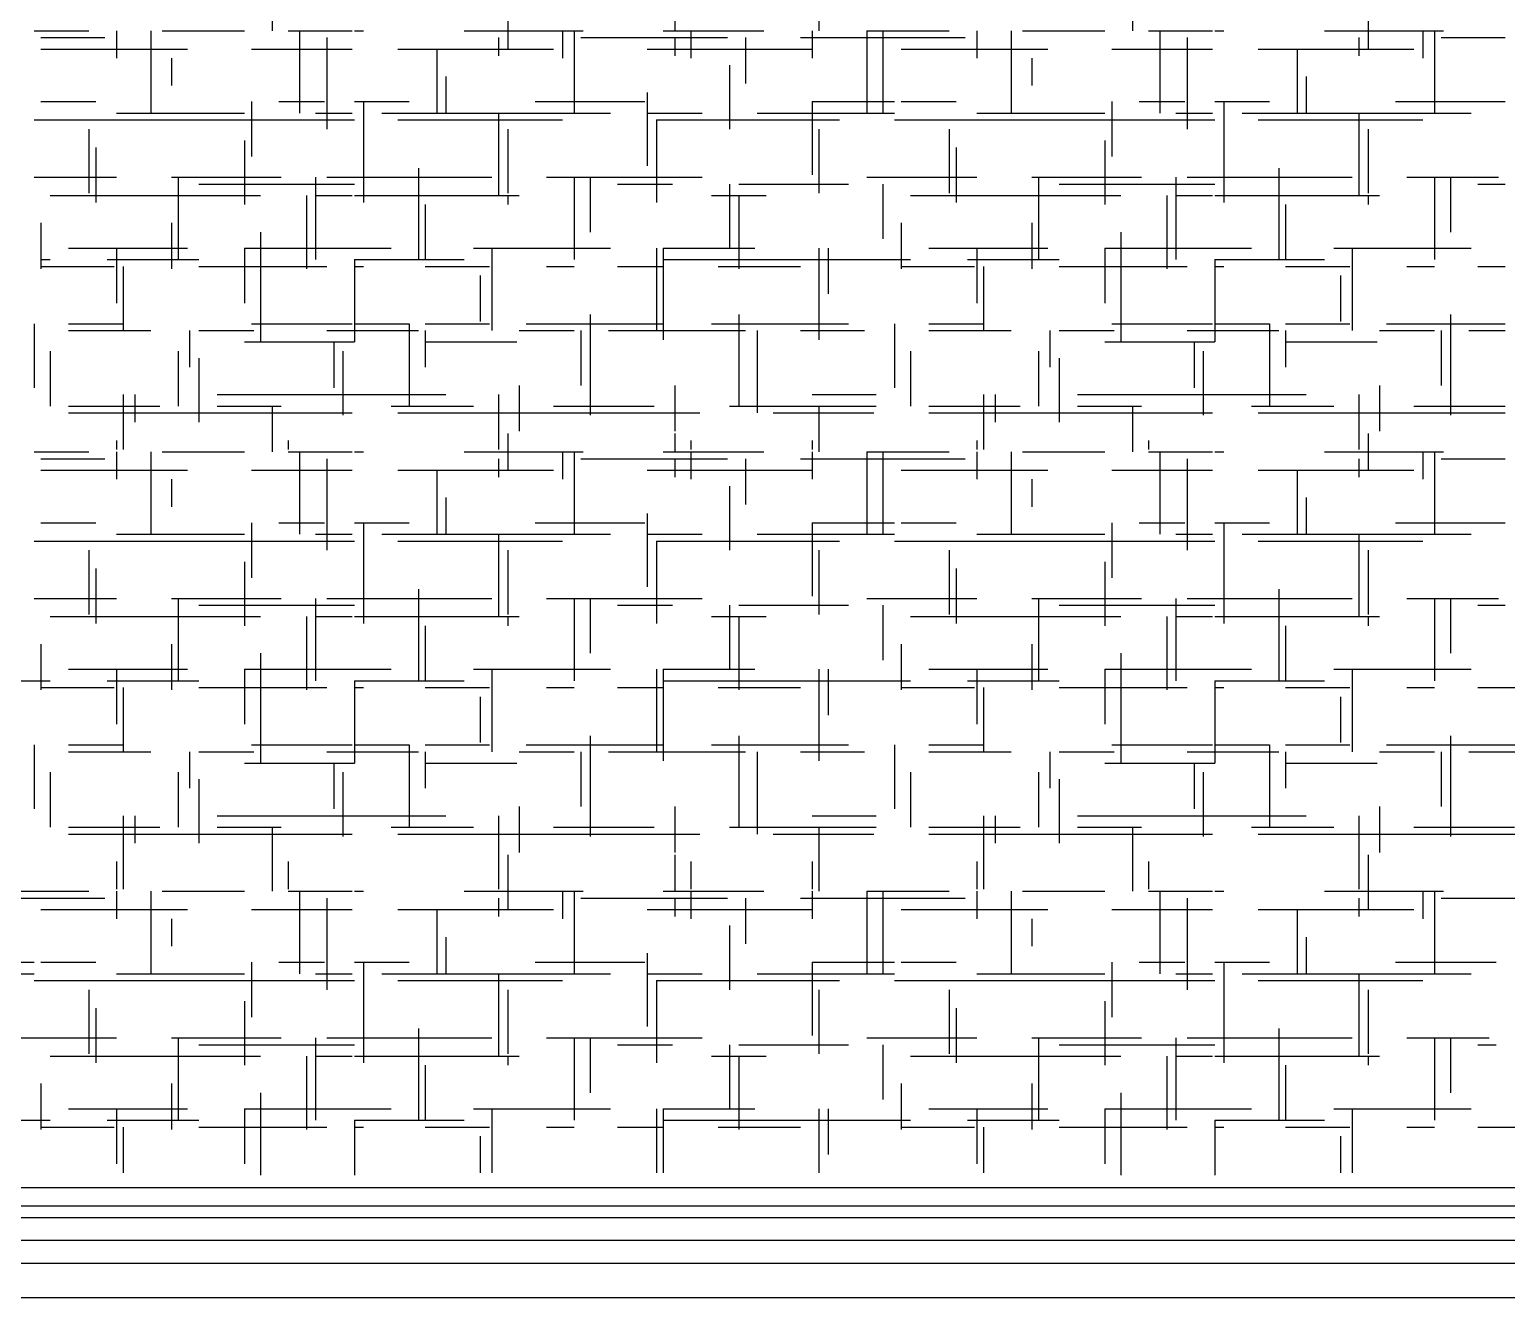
# Model space of a CAD drawing. Extents: x -68 to 403, y -1 to 301.
# Drawn here: x 59.6 to 140.3, y 154.1 to 223.4 of the extents above; entities that cross this region are included whole.
import ezdxf

# ---------------------------------------------------------------- set-up
doc = ezdxf.new("R2010")
doc.units = 0
doc.layers.add('LAYER_15', color=15, linetype='CONTINUOUS')
doc.layers.add('LAYER_2', color=2, linetype='CONTINUOUS')

msp = doc.modelspace()

# ---------------------------------------------------------------- linework, layer by layer
at = {"layer": 'LAYER_15'}
for p, q in [((72.868, 226.805), (72.868, 223.305)), ((102.743, 226.805), (102.743, 223.305)), ((119.868, 226.805), (119.868, 223.305)), ((85.743, 225.305), (85.743, 223.305)), ((94.868, 225.305), (94.868, 223.305)), ((132.743, 225.305), (132.743, 223.305)), ((59.868, 223.305), (62.868, 223.305)), ((60.243, 222.93), (63.743, 222.93)), ((64.368, 223.305), (64.368, 221.805)), ((66.243, 223.305), (66.243, 218.805)), ((66.868, 223.305), (71.368, 223.305)), ((73.743, 223.305), (77.243, 223.305)), ((74.368, 223.305), (74.368, 218.805)), ((75.868, 222.93), (75.868, 217.93)), ((77.368, 223.305), (77.868, 223.305)), ((83.368, 223.305), (89.868, 223.305)), ((85.243, 222.93), (85.243, 221.93)), ((85.743, 223.305), (85.743, 222.305)), ((88.743, 223.305), (88.743, 221.805)), ((89.368, 223.305), (89.368, 218.805)), ((89.743, 222.93), (97.743, 222.93)), ((94.243, 223.305), (99.743, 223.305)), ((94.868, 222.93), (94.868, 221.93)), ((95.743, 223.305), (95.743, 221.805)), ((98.743, 222.93), (98.743, 220.43)), ((101.743, 222.93), (110.743, 222.93)), ((102.368, 223.305), (102.368, 221.805)), ((105.368, 223.305), (109.868, 223.305)), ((105.368, 223.305), (105.368, 218.805)), ((106.243, 223.305), (106.243, 218.805)), ((111.368, 223.305), (111.368, 221.805)), ((113.243, 223.305), (113.243, 218.805)), ((113.868, 223.305), (118.368, 223.305)), ((120.743, 223.305), (124.243, 223.305)), ((121.368, 223.305), (121.368, 218.805)), ((122.868, 222.93), (122.868, 217.93)), ((124.368, 223.305), (124.868, 223.305)), ((130.368, 223.305), (136.868, 223.305)), ((132.243, 222.93), (132.243, 221.93)), ((132.743, 223.305), (132.743, 222.305)), ((135.743, 223.305), (135.743, 221.805)), ((136.368, 223.305), (136.368, 218.805)), ((136.743, 222.93), (140.243, 222.93)), ((60.243, 222.305), (68.243, 222.305)), ((71.743, 222.305), (77.243, 222.305)), ((79.743, 222.305), (88.243, 222.305)), ((81.868, 222.305), (81.868, 218.805)), ((93.368, 222.305), (102.368, 222.305)), ((107.243, 222.305), (115.243, 222.305)), ((118.743, 222.305), (124.243, 222.305)), ((126.743, 222.305), (135.243, 222.305)), ((128.868, 222.305), (128.868, 218.805)), ((67.368, 221.805), (67.368, 220.305)), ((97.868, 221.43), (97.868, 217.93)), ((114.368, 221.805), (114.368, 220.305)), ((82.368, 220.805), (82.368, 218.805)), ((129.368, 220.805), (129.368, 218.805)), ((93.368, 219.93), (93.368, 215.93)), ((60.243, 219.43), (63.243, 219.43)), ((64.368, 218.805), (71.368, 218.805)), ((71.743, 219.43), (71.743, 216.43)), ((73.243, 219.43), (75.743, 219.43)), ((75.243, 218.805), (77.243, 218.805)), ((77.368, 219.43), (80.368, 219.43)), ((77.868, 219.43), (77.868, 213.93)), ((78.868, 218.805), (91.368, 218.805)), ((85.243, 218.805), (85.243, 214.305)), ((87.243, 219.43), (93.243, 219.43)), ((93.368, 218.805), (96.368, 218.805)), ((99.368, 218.805), (106.868, 218.805)), ((102.368, 219.43), (106.868, 219.43)), ((102.368, 219.43), (102.368, 215.43)), ((107.243, 219.43), (110.243, 219.43)), ((111.368, 218.805), (118.368, 218.805)), ((118.743, 219.43), (118.743, 216.43)), ((120.243, 219.43), (122.743, 219.43)), ((122.243, 218.805), (124.243, 218.805)), ((124.368, 219.43), (127.368, 219.43)), ((124.868, 219.43), (124.868, 213.93)), ((125.868, 218.805), (138.368, 218.805)), ((132.243, 218.805), (132.243, 214.305)), ((134.243, 219.43), (140.243, 219.43)), ((59.868, 218.43), (77.368, 218.43)), ((62.868, 217.93), (62.868, 214.43)), ((79.743, 218.43), (88.743, 218.43)), ((85.743, 217.93), (85.743, 214.43)), ((93.868, 218.43), (103.868, 218.43)), ((93.868, 218.43), (93.868, 213.93)), ((102.743, 217.93), (102.743, 214.43)), ((106.868, 218.43), (124.368, 218.43)), ((109.868, 217.93), (109.868, 214.43)), ((126.743, 218.43), (135.743, 218.43)), ((132.743, 217.93), (132.743, 214.43)), ((71.368, 217.305), (71.368, 213.805)), ((118.368, 217.305), (118.368, 213.805)), ((63.243, 216.93), (63.243, 213.93)), ((110.243, 216.93), (110.243, 213.93)), ((80.868, 215.805), (80.868, 210.805)), ((127.868, 215.805), (127.868, 210.805)), ((59.868, 215.305), (64.368, 215.305)), ((67.368, 215.305), (73.368, 215.305)), ((67.743, 215.305), (67.743, 210.805)), ((68.868, 214.93), (77.368, 214.93)), ((75.243, 215.305), (75.243, 210.805)), ((75.868, 215.305), (77.368, 215.305)), ((77.368, 215.305), (84.868, 215.305)), ((87.868, 215.305), (96.368, 215.305)), ((89.368, 215.305), (89.368, 210.805)), ((90.243, 215.305), (90.243, 212.305)), ((91.743, 214.93), (94.743, 214.93)), ((97.868, 214.93), (97.868, 211.43)), ((98.368, 214.93), (104.368, 214.93)), ((105.368, 215.305), (111.368, 215.305)), ((106.243, 214.93), (106.243, 211.93)), ((114.368, 215.305), (120.368, 215.305)), ((114.743, 215.305), (114.743, 210.805)), ((115.868, 214.93), (124.368, 214.93)), ((122.243, 215.305), (122.243, 210.805)), ((122.868, 215.305), (124.368, 215.305)), ((124.368, 215.305), (131.868, 215.305)), ((134.868, 215.305), (139.868, 215.305)), ((136.368, 215.305), (136.368, 210.805)), ((137.243, 215.305), (137.243, 212.305)), ((138.743, 214.93), (140.243, 214.93)), ((60.743, 214.305), (72.243, 214.305)), ((74.743, 214.305), (74.743, 210.305)), ((75.243, 214.305), (77.243, 214.305)), ((77.368, 214.305), (86.368, 214.305)), ((85.743, 214.305), (85.743, 213.805)), ((96.868, 214.305), (99.868, 214.305)), ((98.368, 214.305), (98.368, 210.305)), ((107.743, 214.305), (119.243, 214.305)), ((121.743, 214.305), (121.743, 210.305)), ((122.243, 214.305), (124.243, 214.305)), ((124.368, 214.305), (133.368, 214.305)), ((132.743, 214.305), (132.743, 213.805)), ((81.243, 213.805), (81.243, 210.805)), ((128.243, 213.805), (128.243, 210.805)), ((60.243, 212.805), (60.243, 210.305)), ((67.368, 212.805), (67.368, 210.305)), ((72.243, 212.305), (72.243, 206.305)), ((107.243, 212.805), (107.243, 210.305)), ((114.368, 212.805), (114.368, 210.305)), ((119.243, 212.305), (119.243, 206.305)), ((61.743, 211.43), (68.243, 211.43)), ((64.368, 211.43), (64.368, 208.43)), ((71.368, 211.43), (77.368, 211.43)), ((71.368, 211.43), (71.368, 208.43)), ((77.368, 211.43), (79.368, 211.43)), ((83.868, 211.43), (91.368, 211.43)), ((84.868, 211.43), (84.868, 206.93)), ((93.868, 211.43), (93.868, 206.93)), ((94.243, 211.43), (99.243, 211.43)), ((94.243, 211.43), (94.243, 206.43)), ((102.743, 211.43), (102.743, 206.43)), ((103.243, 211.43), (103.243, 208.93)), ((108.743, 211.43), (115.243, 211.43)), ((111.368, 211.43), (111.368, 208.43)), ((118.368, 211.43), (124.368, 211.43)), ((118.368, 211.43), (118.368, 208.43)), ((124.368, 211.43), (126.368, 211.43)), ((130.868, 211.43), (138.368, 211.43)), ((131.868, 211.43), (131.868, 206.93)), ((60.243, 210.805), (60.743, 210.805)), ((63.868, 210.805), (68.868, 210.805)), ((77.368, 210.805), (83.368, 210.805)), ((77.368, 210.805), (77.368, 206.305)), ((94.243, 210.805), (107.743, 210.805)), ((110.868, 210.805), (115.868, 210.805)), ((124.368, 210.805), (130.368, 210.805)), ((124.368, 210.805), (124.368, 206.305)), ((60.243, 210.43), (64.243, 210.43)), ((64.743, 210.43), (64.743, 206.93)), ((68.868, 210.43), (75.868, 210.43)), ((77.368, 210.43), (77.868, 210.43)), ((81.243, 210.43), (84.743, 210.43)), ((84.243, 209.93), (84.243, 207.43)), ((87.868, 210.43), (89.368, 210.43)), ((91.743, 210.43), (94.243, 210.43)), ((97.243, 210.43), (101.743, 210.43)), ((107.243, 210.43), (111.243, 210.43)), ((111.743, 210.43), (111.743, 206.93)), ((115.868, 210.43), (122.868, 210.43)), ((124.368, 210.43), (124.868, 210.43)), ((128.243, 210.43), (131.743, 210.43)), ((131.243, 209.93), (131.243, 207.43)), ((134.868, 210.43), (136.368, 210.43)), ((138.743, 210.43), (140.243, 210.43)), ((90.243, 207.805), (90.243, 202.305)), ((98.368, 207.805), (98.368, 202.805)), ((137.243, 207.805), (137.243, 202.305)), ((59.868, 207.305), (59.868, 203.805)), ((61.743, 207.305), (64.743, 207.305)), ((61.743, 206.93), (66.243, 206.93)), ((68.368, 206.93), (68.368, 204.93)), ((68.868, 206.93), (71.868, 206.93)), ((71.743, 207.305), (77.243, 207.305)), ((75.868, 206.93), (77.368, 206.93)), ((77.368, 207.305), (80.368, 207.305)), ((77.368, 206.93), (80.868, 206.93)), ((80.368, 207.305), (80.368, 202.805)), ((81.243, 207.305), (84.743, 207.305)), ((81.243, 206.93), (81.243, 204.93)), ((86.368, 206.93), (89.368, 206.93)), ((86.743, 207.305), (94.243, 207.305)), ((89.743, 206.93), (89.743, 203.93)), ((91.243, 206.93), (98.743, 206.93)), ((96.868, 207.305), (104.368, 207.305)), ((99.368, 206.93), (99.368, 202.43)), ((101.743, 206.93), (105.243, 206.93)), ((106.868, 207.305), (106.868, 203.805)), ((108.743, 207.305), (111.743, 207.305)), ((108.743, 206.93), (113.243, 206.93)), ((115.368, 206.93), (115.368, 204.93)), ((115.868, 206.93), (118.868, 206.93)), ((118.743, 207.305), (124.243, 207.305)), ((122.868, 206.93), (124.368, 206.93)), ((124.368, 207.305), (127.368, 207.305)), ((124.368, 206.93), (127.868, 206.93)), ((127.368, 207.305), (127.368, 202.805)), ((128.243, 207.305), (131.743, 207.305)), ((128.243, 206.93), (128.243, 204.93)), ((133.368, 206.93), (136.368, 206.93)), ((133.743, 207.305), (140.243, 207.305)), ((136.743, 206.93), (136.743, 203.93)), ((138.243, 206.93), (140.243, 206.93)), ((60.743, 205.805), (60.743, 202.805)), ((67.743, 205.805), (67.743, 202.805)), ((71.368, 206.305), (77.368, 206.305)), ((76.243, 206.305), (76.243, 203.805)), ((76.743, 205.805), (76.743, 202.305)), ((81.243, 206.305), (86.243, 206.305)), ((107.743, 205.805), (107.743, 202.805)), ((114.743, 205.805), (114.743, 202.805)), ((118.368, 206.305), (124.368, 206.305)), ((123.243, 206.305), (123.243, 203.805)), ((123.743, 205.805), (123.743, 202.305)), ((128.243, 206.305), (133.243, 206.305)), ((68.868, 205.43), (68.868, 201.93)), ((115.868, 205.43), (115.868, 201.93)), ((64.743, 203.43), (64.743, 200.43)), ((65.368, 203.43), (65.368, 201.93)), ((69.868, 203.43), (77.368, 203.43)), ((77.368, 203.43), (82.368, 203.43)), ((85.243, 203.43), (85.243, 200.43)), ((86.368, 203.93), (86.368, 201.43)), ((94.868, 203.93), (94.868, 201.43)), ((102.368, 203.43), (105.868, 203.43)), ((111.743, 203.43), (111.743, 200.43)), ((112.368, 203.43), (112.368, 201.93)), ((116.868, 203.43), (124.368, 203.43)), ((124.368, 203.43), (129.368, 203.43)), ((132.243, 203.43), (132.243, 200.43)), ((133.368, 203.93), (133.368, 201.43)), ((61.743, 202.805), (66.743, 202.805)), ((69.868, 202.805), (73.368, 202.805)), ((72.868, 202.805), (72.868, 200.305)), ((79.368, 202.805), (83.868, 202.805)), ((88.243, 202.805), (93.743, 202.805)), ((97.868, 202.805), (105.868, 202.805)), ((102.743, 202.805), (102.743, 200.305)), ((108.743, 202.805), (113.743, 202.805)), ((116.868, 202.805), (120.368, 202.805)), ((119.868, 202.805), (119.868, 200.305)), ((126.368, 202.805), (130.868, 202.805)), ((135.243, 202.805), (140.243, 202.805)), ((61.743, 202.43), (77.243, 202.43)), ((79.743, 202.43), (96.243, 202.43)), ((100.243, 202.43), (105.743, 202.43)), ((108.743, 202.43), (124.243, 202.43)), ((126.743, 202.43), (140.243, 202.43)), ((64.368, 200.93), (64.368, 200.43)), ((73.743, 200.93), (73.743, 200.43)), ((85.743, 201.305), (85.743, 200.305)), ((94.868, 201.305), (94.868, 200.305)), ((95.743, 200.93), (95.743, 200.43)), ((102.368, 200.93), (102.368, 200.43)), ((111.368, 200.93), (111.368, 200.43)), ((120.743, 200.93), (120.743, 200.43)), ((132.743, 201.305), (132.743, 200.305)), ((59.868, 200.305), (62.868, 200.305)), ((64.368, 200.305), (64.368, 198.805)), ((66.243, 200.305), (66.243, 195.805)), ((66.868, 200.305), (71.368, 200.305)), ((73.743, 200.305), (77.243, 200.305)), ((74.368, 200.305), (74.368, 195.805)), ((77.368, 200.305), (77.868, 200.305)), ((83.368, 200.305), (89.868, 200.305)), ((85.743, 200.305), (85.743, 199.305)), ((88.743, 200.305), (88.743, 198.805)), ((89.368, 200.305), (89.368, 195.805)), ((94.243, 200.305), (99.743, 200.305)), ((95.743, 200.305), (95.743, 198.805)), ((102.368, 200.305), (102.368, 198.805)), ((105.368, 200.305), (109.868, 200.305)), ((105.368, 200.305), (105.368, 195.805)), ((106.243, 200.305), (106.243, 195.805)), ((111.368, 200.305), (111.368, 198.805)), ((113.243, 200.305), (113.243, 195.805)), ((113.868, 200.305), (118.368, 200.305)), ((120.743, 200.305), (124.243, 200.305)), ((121.368, 200.305), (121.368, 195.805)), ((124.368, 200.305), (124.868, 200.305)), ((130.368, 200.305), (136.868, 200.305)), ((132.743, 200.305), (132.743, 199.305)), ((135.743, 200.305), (135.743, 198.805)), ((136.368, 200.305), (136.368, 195.805)), ((60.243, 199.93), (63.743, 199.93)), ((60.243, 199.305), (68.243, 199.305)), ((71.743, 199.305), (77.243, 199.305)), ((75.868, 199.93), (75.868, 194.93)), ((79.743, 199.305), (88.243, 199.305)), ((81.868, 199.305), (81.868, 195.805)), ((85.243, 199.93), (85.243, 198.93)), ((89.743, 199.93), (97.743, 199.93)), ((93.368, 199.305), (102.368, 199.305)), ((94.868, 199.93), (94.868, 198.93)), ((98.743, 199.93), (98.743, 197.43)), ((101.743, 199.93), (110.743, 199.93)), ((107.243, 199.305), (115.243, 199.305)), ((118.743, 199.305), (124.243, 199.305)), ((122.868, 199.93), (122.868, 194.93)), ((126.743, 199.305), (135.243, 199.305)), ((128.868, 199.305), (128.868, 195.805)), ((132.243, 199.93), (132.243, 198.93)), ((136.743, 199.93), (140.243, 199.93)), ((67.368, 198.805), (67.368, 197.305)), ((114.368, 198.805), (114.368, 197.305)), ((82.368, 197.805), (82.368, 195.805)), ((97.868, 198.43), (97.868, 194.93)), ((129.368, 197.805), (129.368, 195.805)), ((93.368, 196.93), (93.368, 192.93)), ((60.243, 196.43), (63.243, 196.43)), ((71.743, 196.43), (71.743, 193.43)), ((73.243, 196.43), (75.743, 196.43)), ((77.368, 196.43), (80.368, 196.43)), ((77.868, 196.43), (77.868, 190.93)), ((87.243, 196.43), (93.243, 196.43)), ((102.368, 196.43), (106.868, 196.43)), ((102.368, 196.43), (102.368, 192.43)), ((107.243, 196.43), (110.243, 196.43)), ((118.743, 196.43), (118.743, 193.43)), ((120.243, 196.43), (122.743, 196.43)), ((124.368, 196.43), (127.368, 196.43)), ((124.868, 196.43), (124.868, 190.93)), ((134.243, 196.43), (140.243, 196.43)), ((59.868, 195.43), (77.368, 195.43)), ((64.368, 195.805), (71.368, 195.805)), ((75.243, 195.805), (77.243, 195.805)), ((78.868, 195.805), (91.368, 195.805)), ((79.743, 195.43), (88.743, 195.43)), ((85.243, 195.805), (85.243, 191.305)), ((93.368, 195.805), (96.368, 195.805)), ((93.868, 195.43), (103.868, 195.43)), ((93.868, 195.43), (93.868, 190.93)), ((99.368, 195.805), (106.868, 195.805)), ((106.868, 195.43), (124.368, 195.43)), ((111.368, 195.805), (118.368, 195.805)), ((122.243, 195.805), (124.243, 195.805)), ((125.868, 195.805), (138.368, 195.805)), ((126.743, 195.43), (135.743, 195.43)), ((132.243, 195.805), (132.243, 191.305)), ((62.868, 194.93), (62.868, 191.43)), ((85.743, 194.93), (85.743, 191.43)), ((102.743, 194.93), (102.743, 191.43)), ((109.868, 194.93), (109.868, 191.43)), ((132.743, 194.93), (132.743, 191.43)), ((63.243, 193.93), (63.243, 190.93)), ((71.368, 194.305), (71.368, 190.805)), ((110.243, 193.93), (110.243, 190.93)), ((118.368, 194.305), (118.368, 190.805)), ((59.868, 192.305), (64.368, 192.305)), ((67.368, 192.305), (73.368, 192.305)), ((67.743, 192.305), (67.743, 187.805)), ((75.243, 192.305), (75.243, 187.805)), ((75.868, 192.305), (77.368, 192.305)), ((77.368, 192.305), (84.868, 192.305)), ((80.868, 192.805), (80.868, 187.805)), ((87.868, 192.305), (96.368, 192.305)), ((89.368, 192.305), (89.368, 187.805)), ((90.243, 192.305), (90.243, 189.305)), ((105.368, 192.305), (111.368, 192.305)), ((114.368, 192.305), (120.368, 192.305)), ((114.743, 192.305), (114.743, 187.805)), ((122.243, 192.305), (122.243, 187.805)), ((122.868, 192.305), (124.368, 192.305)), ((124.368, 192.305), (131.868, 192.305)), ((127.868, 192.805), (127.868, 187.805)), ((134.868, 192.305), (139.868, 192.305)), ((136.368, 192.305), (136.368, 187.805)), ((137.243, 192.305), (137.243, 189.305)), ((60.743, 191.305), (72.243, 191.305)), ((68.868, 191.93), (77.368, 191.93)), ((74.743, 191.305), (74.743, 187.305)), ((75.243, 191.305), (77.243, 191.305)), ((77.368, 191.305), (86.368, 191.305)), ((85.743, 191.305), (85.743, 190.805)), ((91.743, 191.93), (94.743, 191.93)), ((96.868, 191.305), (99.868, 191.305)), ((97.868, 191.93), (97.868, 188.43)), ((98.368, 191.93), (104.368, 191.93)), ((98.368, 191.305), (98.368, 187.305)), ((106.243, 191.93), (106.243, 188.93)), ((107.743, 191.305), (119.243, 191.305)), ((115.868, 191.93), (124.368, 191.93)), ((121.743, 191.305), (121.743, 187.305)), ((122.243, 191.305), (124.243, 191.305)), ((124.368, 191.305), (133.368, 191.305)), ((132.743, 191.305), (132.743, 190.805)), ((138.743, 191.93), (140.243, 191.93)), ((81.243, 190.805), (81.243, 187.805)), ((128.243, 190.805), (128.243, 187.805)), ((60.243, 189.805), (60.243, 187.305)), ((67.368, 189.805), (67.368, 187.305)), ((107.243, 189.805), (107.243, 187.305)), ((114.368, 189.805), (114.368, 187.305)), ((72.243, 189.305), (72.243, 183.305)), ((119.243, 189.305), (119.243, 183.305)), ((61.743, 188.43), (68.243, 188.43)), ((64.368, 188.43), (64.368, 185.43)), ((71.368, 188.43), (77.368, 188.43)), ((71.368, 188.43), (71.368, 185.43)), ((77.368, 188.43), (79.368, 188.43)), ((83.868, 188.43), (91.368, 188.43)), ((84.868, 188.43), (84.868, 183.93)), ((93.868, 188.43), (93.868, 183.93)), ((94.243, 188.43), (99.243, 188.43)), ((94.243, 188.43), (94.243, 183.43)), ((102.743, 188.43), (102.743, 183.43)), ((103.243, 188.43), (103.243, 185.93)), ((108.743, 188.43), (115.243, 188.43)), ((111.368, 188.43), (111.368, 185.43)), ((118.368, 188.43), (124.368, 188.43)), ((118.368, 188.43), (118.368, 185.43)), ((124.368, 188.43), (126.368, 188.43)), ((130.868, 188.43), (138.368, 188.43)), ((131.868, 188.43), (131.868, 183.93)), ((47.243, 187.805), (60.743, 187.805)), ((60.243, 187.43), (64.243, 187.43)), ((63.868, 187.805), (68.868, 187.805)), ((64.743, 187.43), (64.743, 183.93)), ((68.868, 187.43), (75.868, 187.43)), ((77.368, 187.805), (83.368, 187.805)), ((77.368, 187.805), (77.368, 183.305)), ((77.368, 187.43), (77.868, 187.43)), ((81.243, 187.43), (84.743, 187.43)), ((87.868, 187.43), (89.368, 187.43)), ((91.743, 187.43), (94.243, 187.43)), ((94.243, 187.805), (107.743, 187.805)), ((97.243, 187.43), (101.743, 187.43)), ((107.243, 187.43), (111.243, 187.43)), ((110.868, 187.805), (115.868, 187.805)), ((111.743, 187.43), (111.743, 183.93)), ((115.868, 187.43), (122.868, 187.43)), ((124.368, 187.805), (130.368, 187.805)), ((124.368, 187.805), (124.368, 183.305)), ((124.368, 187.43), (124.868, 187.43)), ((128.243, 187.43), (131.743, 187.43)), ((134.868, 187.43), (136.368, 187.43)), ((138.743, 187.43), (141.243, 187.43)), ((84.243, 186.93), (84.243, 184.43)), ((131.243, 186.93), (131.243, 184.43)), ((90.243, 184.805), (90.243, 179.305)), ((98.368, 184.805), (98.368, 179.805)), ((137.243, 184.805), (137.243, 179.305)), ((59.868, 184.305), (59.868, 180.805)), ((61.743, 184.305), (64.743, 184.305)), ((71.743, 184.305), (77.243, 184.305)), ((77.368, 184.305), (80.368, 184.305)), ((80.368, 184.305), (80.368, 179.805)), ((81.243, 184.305), (84.743, 184.305)), ((86.743, 184.305), (94.243, 184.305)), ((96.868, 184.305), (104.368, 184.305)), ((106.868, 184.305), (106.868, 180.805)), ((108.743, 184.305), (111.743, 184.305)), ((118.743, 184.305), (124.243, 184.305)), ((124.368, 184.305), (127.368, 184.305)), ((127.368, 184.305), (127.368, 179.805)), ((128.243, 184.305), (131.743, 184.305)), ((133.743, 184.305), (141.243, 184.305)), ((61.743, 183.93), (66.243, 183.93)), ((68.368, 183.93), (68.368, 181.93)), ((68.868, 183.93), (71.868, 183.93)), ((71.368, 183.305), (77.368, 183.305)), ((75.868, 183.93), (77.368, 183.93)), ((76.243, 183.305), (76.243, 180.805)), ((77.368, 183.93), (80.868, 183.93)), ((81.243, 183.93), (81.243, 181.93)), ((81.243, 183.305), (86.243, 183.305)), ((86.368, 183.93), (89.368, 183.93)), ((89.743, 183.93), (89.743, 180.93)), ((91.243, 183.93), (98.743, 183.93)), ((99.368, 183.93), (99.368, 179.43)), ((101.743, 183.93), (105.243, 183.93)), ((108.743, 183.93), (113.243, 183.93)), ((115.368, 183.93), (115.368, 181.93)), ((115.868, 183.93), (118.868, 183.93)), ((118.368, 183.305), (124.368, 183.305)), ((122.868, 183.93), (124.368, 183.93)), ((123.243, 183.305), (123.243, 180.805)), ((124.368, 183.93), (127.868, 183.93)), ((128.243, 183.93), (128.243, 181.93)), ((128.243, 183.305), (133.243, 183.305)), ((133.368, 183.93), (136.368, 183.93)), ((136.743, 183.93), (136.743, 180.93)), ((138.243, 183.93), (145.743, 183.93)), ((60.743, 182.805), (60.743, 179.805)), ((67.743, 182.805), (67.743, 179.805)), ((68.868, 182.43), (68.868, 178.93)), ((76.743, 182.805), (76.743, 179.305)), ((107.743, 182.805), (107.743, 179.805)), ((114.743, 182.805), (114.743, 179.805)), ((115.868, 182.43), (115.868, 178.93)), ((123.743, 182.805), (123.743, 179.305)), ((86.368, 180.93), (86.368, 178.43)), ((94.868, 180.93), (94.868, 178.43)), ((133.368, 180.93), (133.368, 178.43)), ((64.743, 180.43), (64.743, 176.43)), ((65.368, 180.43), (65.368, 178.93)), ((69.868, 180.43), (77.368, 180.43)), ((77.368, 180.43), (82.368, 180.43)), ((85.243, 180.43), (85.243, 176.43)), ((102.368, 180.43), (105.868, 180.43)), ((111.743, 180.43), (111.743, 176.43)), ((112.368, 180.43), (112.368, 178.93)), ((116.868, 180.43), (124.368, 180.43)), ((124.368, 180.43), (129.368, 180.43)), ((132.243, 180.43), (132.243, 176.43)), ((61.743, 179.805), (66.743, 179.805)), ((61.743, 179.43), (77.243, 179.43)), ((69.868, 179.805), (73.368, 179.805)), ((72.868, 179.805), (72.868, 176.305)), ((79.368, 179.805), (83.868, 179.805)), ((79.743, 179.43), (96.243, 179.43)), ((88.243, 179.805), (93.743, 179.805)), ((97.868, 179.805), (105.868, 179.805)), ((100.243, 179.43), (105.743, 179.43)), ((102.743, 179.805), (102.743, 176.305)), ((108.743, 179.805), (113.743, 179.805)), ((108.743, 179.43), (124.243, 179.43)), ((116.868, 179.805), (120.368, 179.805)), ((119.868, 179.805), (119.868, 176.305)), ((126.368, 179.805), (130.868, 179.805)), ((126.743, 179.43), (143.243, 179.43)), ((135.243, 179.805), (140.743, 179.805)), ((64.368, 177.93), (64.368, 176.43)), ((73.743, 177.93), (73.743, 176.43)), ((85.743, 178.305), (85.743, 176.305)), ((94.868, 178.305), (94.868, 176.305)), ((95.743, 177.93), (95.743, 176.43)), ((102.368, 177.93), (102.368, 176.43)), ((111.368, 177.93), (111.368, 176.43)), ((120.743, 177.93), (120.743, 176.43)), ((132.743, 178.305), (132.743, 176.305)), ((54.743, 175.93), (63.743, 175.93)), ((58.368, 176.305), (62.868, 176.305)), ((64.368, 176.305), (64.368, 174.805)), ((66.243, 176.305), (66.243, 171.805)), ((66.868, 176.305), (71.368, 176.305)), ((73.743, 176.305), (77.243, 176.305)), ((74.368, 176.305), (74.368, 171.805)), ((75.868, 175.93), (75.868, 170.93)), ((77.368, 176.305), (77.868, 176.305)), ((83.368, 176.305), (89.868, 176.305)), ((85.243, 175.93), (85.243, 174.93)), ((85.743, 176.305), (85.743, 175.305)), ((88.743, 176.305), (88.743, 174.805)), ((89.368, 176.305), (89.368, 171.805)), ((89.743, 175.93), (97.743, 175.93)), ((94.243, 176.305), (99.743, 176.305)), ((94.868, 175.93), (94.868, 174.93)), ((95.743, 176.305), (95.743, 174.805)), ((98.743, 175.93), (98.743, 173.43)), ((101.743, 175.93), (110.743, 175.93)), ((102.368, 176.305), (102.368, 174.805)), ((105.368, 176.305), (109.868, 176.305)), ((105.368, 176.305), (105.368, 171.805)), ((106.243, 176.305), (106.243, 171.805)), ((111.368, 176.305), (111.368, 174.805)), ((113.243, 176.305), (113.243, 171.805)), ((113.868, 176.305), (118.368, 176.305)), ((120.743, 176.305), (124.243, 176.305)), ((121.368, 176.305), (121.368, 171.805)), ((122.868, 175.93), (122.868, 170.93)), ((124.368, 176.305), (124.868, 176.305)), ((130.368, 176.305), (136.868, 176.305)), ((132.243, 175.93), (132.243, 174.93)), ((132.743, 176.305), (132.743, 175.305)), ((135.743, 176.305), (135.743, 174.805)), ((136.368, 176.305), (136.368, 171.805)), ((136.743, 175.93), (144.743, 175.93)), ((60.243, 175.305), (68.243, 175.305)), ((71.743, 175.305), (77.243, 175.305)), ((79.743, 175.305), (88.243, 175.305)), ((81.868, 175.305), (81.868, 171.805)), ((93.368, 175.305), (102.368, 175.305)), ((107.243, 175.305), (115.243, 175.305)), ((118.743, 175.305), (124.243, 175.305)), ((126.743, 175.305), (135.243, 175.305)), ((128.868, 175.305), (128.868, 171.805)), ((67.368, 174.805), (67.368, 173.305)), ((97.868, 174.43), (97.868, 170.93)), ((114.368, 174.805), (114.368, 173.305)), ((82.368, 173.805), (82.368, 171.805)), ((129.368, 173.805), (129.368, 171.805)), ((93.368, 172.93), (93.368, 168.93)), ((55.368, 172.43), (59.868, 172.43)), ((60.243, 172.43), (63.243, 172.43)), ((71.743, 172.43), (71.743, 169.43)), ((73.243, 172.43), (75.743, 172.43)), ((77.368, 172.43), (80.368, 172.43)), ((77.868, 172.43), (77.868, 166.93)), ((87.243, 172.43), (93.243, 172.43)), ((102.368, 172.43), (106.868, 172.43)), ((102.368, 172.43), (102.368, 168.43)), ((107.243, 172.43), (110.243, 172.43)), ((118.743, 172.43), (118.743, 169.43)), ((120.243, 172.43), (122.743, 172.43)), ((124.368, 172.43), (127.368, 172.43)), ((124.868, 172.43), (124.868, 166.93)), ((134.243, 172.43), (139.743, 172.43)), ((52.368, 171.805), (59.868, 171.805)), ((59.868, 171.43), (77.368, 171.43)), ((64.368, 171.805), (71.368, 171.805)), ((75.243, 171.805), (77.243, 171.805)), ((78.868, 171.805), (91.368, 171.805)), ((79.743, 171.43), (88.743, 171.43)), ((85.243, 171.805), (85.243, 167.305)), ((93.368, 171.805), (96.368, 171.805)), ((93.868, 171.43), (103.868, 171.43)), ((93.868, 171.43), (93.868, 166.93)), ((99.368, 171.805), (106.868, 171.805)), ((106.868, 171.43), (124.368, 171.43)), ((111.368, 171.805), (118.368, 171.805)), ((122.243, 171.805), (124.243, 171.805)), ((125.868, 171.805), (138.368, 171.805)), ((126.743, 171.43), (135.743, 171.43)), ((132.243, 171.805), (132.243, 167.305)), ((62.868, 170.93), (62.868, 167.43)), ((71.368, 170.305), (71.368, 166.805)), ((85.743, 170.93), (85.743, 167.43)), ((102.743, 170.93), (102.743, 167.43)), ((109.868, 170.93), (109.868, 167.43)), ((118.368, 170.305), (118.368, 166.805)), ((132.743, 170.93), (132.743, 167.43)), ((63.243, 169.93), (63.243, 166.93)), ((110.243, 169.93), (110.243, 166.93)), ((80.868, 168.805), (80.868, 163.805)), ((127.868, 168.805), (127.868, 163.805)), ((58.368, 168.305), (64.368, 168.305)), ((67.368, 168.305), (73.368, 168.305)), ((67.743, 168.305), (67.743, 163.805)), ((68.868, 167.93), (77.368, 167.93)), ((75.243, 168.305), (75.243, 163.805)), ((75.868, 168.305), (77.368, 168.305)), ((77.368, 168.305), (84.868, 168.305)), ((87.868, 168.305), (96.368, 168.305)), ((89.368, 168.305), (89.368, 163.805)), ((90.243, 168.305), (90.243, 165.305)), ((91.743, 167.93), (94.743, 167.93)), ((97.868, 167.93), (97.868, 164.43)), ((98.368, 167.93), (104.368, 167.93)), ((105.368, 168.305), (111.368, 168.305)), ((106.243, 167.93), (106.243, 164.93)), ((114.368, 168.305), (120.368, 168.305)), ((114.743, 168.305), (114.743, 163.805)), ((115.868, 167.93), (124.368, 167.93)), ((122.243, 168.305), (122.243, 163.805)), ((122.868, 168.305), (124.368, 168.305)), ((124.368, 168.305), (131.868, 168.305)), ((134.868, 168.305), (139.368, 168.305)), ((136.368, 168.305), (136.368, 163.805)), ((137.243, 168.305), (137.243, 165.305)), ((138.743, 167.93), (139.743, 167.93)), ((60.743, 167.305), (72.243, 167.305)), ((74.743, 167.305), (74.743, 163.305)), ((75.243, 167.305), (77.243, 167.305)), ((77.368, 167.305), (86.368, 167.305)), ((85.743, 167.305), (85.743, 166.805)), ((96.868, 167.305), (99.868, 167.305)), ((98.368, 167.305), (98.368, 163.305)), ((107.743, 167.305), (119.243, 167.305)), ((121.743, 167.305), (121.743, 163.305)), ((122.243, 167.305), (124.243, 167.305)), ((124.368, 167.305), (133.368, 167.305)), ((132.743, 167.305), (132.743, 166.805)), ((81.243, 166.805), (81.243, 163.805)), ((128.243, 166.805), (128.243, 163.805)), ((60.243, 165.805), (60.243, 163.305)), ((67.368, 165.805), (67.368, 163.305)), ((107.243, 165.805), (107.243, 163.305)), ((114.368, 165.805), (114.368, 163.305)), ((72.243, 165.305), (72.243, 160.805)), ((119.243, 165.305), (119.243, 160.805)), ((47.243, 163.805), (60.743, 163.805)), ((61.743, 164.43), (68.243, 164.43)), ((63.868, 163.805), (68.868, 163.805)), ((64.368, 164.43), (64.368, 161.43)), ((71.368, 164.43), (77.368, 164.43)), ((71.368, 164.43), (71.368, 161.43)), ((77.368, 164.43), (79.368, 164.43)), ((77.368, 163.805), (83.368, 163.805)), ((77.368, 163.805), (77.368, 160.805)), ((83.868, 164.43), (91.368, 164.43)), ((84.868, 164.43), (84.868, 160.93)), ((93.868, 164.43), (93.868, 160.93)), ((94.243, 164.43), (99.243, 164.43)), ((94.243, 164.43), (94.243, 160.93)), ((94.243, 163.805), (107.743, 163.805)), ((102.743, 164.43), (102.743, 160.93)), ((103.243, 164.43), (103.243, 161.93)), ((108.743, 164.43), (115.243, 164.43)), ((110.868, 163.805), (115.868, 163.805)), ((111.368, 164.43), (111.368, 161.43)), ((118.368, 164.43), (124.368, 164.43)), ((118.368, 164.43), (118.368, 161.43)), ((124.368, 164.43), (126.368, 164.43)), ((124.368, 163.805), (130.368, 163.805)), ((124.368, 163.805), (124.368, 160.805)), ((130.868, 164.43), (138.368, 164.43)), ((131.868, 164.43), (131.868, 160.93)), ((60.243, 163.43), (64.243, 163.43)), ((64.743, 163.43), (64.743, 160.93)), ((68.868, 163.43), (75.868, 163.43)), ((77.368, 163.43), (77.868, 163.43)), ((81.243, 163.43), (84.743, 163.43)), ((87.868, 163.43), (89.368, 163.43)), ((91.743, 163.43), (94.243, 163.43)), ((97.243, 163.43), (101.743, 163.43)), ((107.243, 163.43), (111.243, 163.43)), ((111.743, 163.43), (111.743, 160.93)), ((115.868, 163.43), (122.868, 163.43)), ((124.368, 163.43), (124.868, 163.43)), ((128.243, 163.43), (131.743, 163.43)), ((134.868, 163.43), (136.368, 163.43)), ((138.743, 163.43), (141.243, 163.43)), ((84.243, 162.93), (84.243, 160.93)), ((131.243, 162.93), (131.243, 160.93))]:
    msp.add_line(p, q, dxfattribs=at)
at = {"layer": 'LAYER_2'}
for p, q in [((-63.75, 160.125), (402.25, 160.125)), ((-63.75, 159.125), (402.25, 159.125)), ((-63.75, 158.5), (402.25, 158.5)), ((-63.75, 157.25), (402.25, 157.25)), ((-63.75, 156), (402.25, 156)), ((-63.75, 154.125), (402.25, 154.125))]:
    msp.add_line(p, q, dxfattribs=at)

doc.saveas('drawing.dxf')
